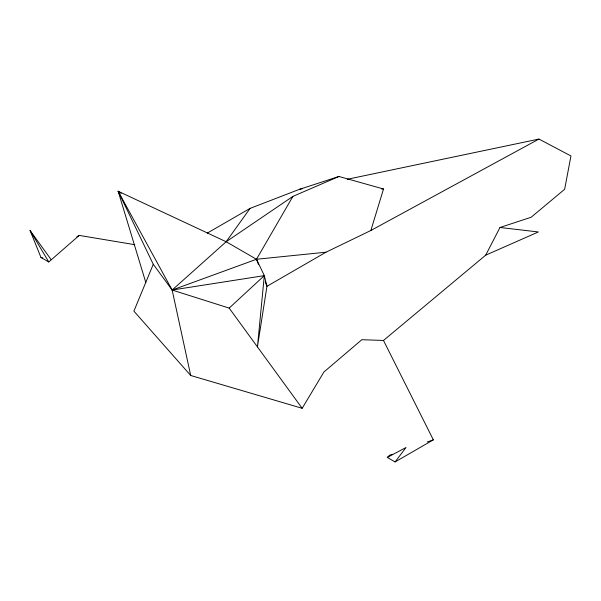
<?xml version="1.0" encoding="UTF-8"?>
<svg xmlns="http://www.w3.org/2000/svg" width="601" height="601" viewBox="0 0 601 601"><rect width="100%" height="100%" fill="white"/><g stroke="black" fill="none" stroke-linecap="round" stroke-linejoin="round"><path stroke-width="0.9" d="M121.207 193.394L118.142 191.238L153.27 264.282L172.149 290.035L264.312 275.626L257.431 346.875L266.949 286.294L264.312 275.626L256.492 259.264L226.156 241.745L118.142 191.238L145.773 282.417M265.266 281.937L266.949 286.294L325.99 252.202L370.862 230.491L383.513 188.992L338.926 176.484L299.523 189.307L250.091 208.382L207.225 233.135M153.27 264.282L133.895 311.138L190.705 375.49L302.175 408.297L323.886 372.034L361.817 339.708L383.491 340.444L485.683 255.177L538.361 231.963L499.979 227.494L485.683 255.177M338.926 176.484L292.89 196.399L256.492 259.264L172.149 290.035L118.142 191.238M190.705 375.49L172.149 290.035L226.156 241.745L250.091 208.382M395.09 461.936L406.021 447.512L387.307 457.444L395.09 461.936L433.351 439.849L383.491 340.444M51.175 259.7L30.05 230.446L40.981 257.491L48.764 261.983L79.242 235.404L134.782 244.69M387.307 457.444L389.726 455.16L392.34 454.243M172.149 290.035L229.176 308.103L264.312 275.626M226.156 241.745L292.89 196.399M76.845 236.786L79.242 235.404M370.862 230.491L538.939 139.064L570.95 155.959L564.647 189.285L531.156 217.239L499.979 227.494M427.243 441.99L433.351 439.849M299.523 189.307L302.273 188.729M347.22 179.293L538.939 139.064M325.99 252.202L256.492 259.264L258.513 264.493M381.65 188.999L383.513 188.992M40.981 257.491L42.679 257.859M229.176 308.103L302.175 408.297M30.05 230.446L48.764 261.983"/></g></svg>
